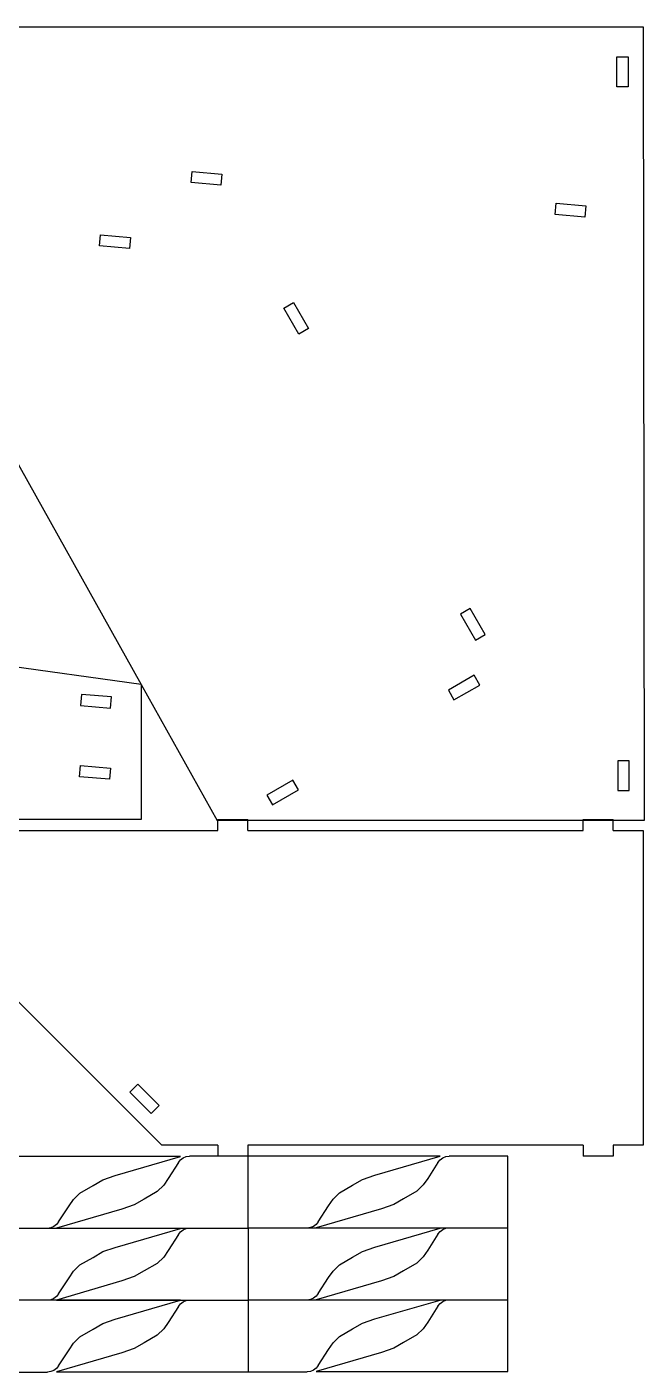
# Model space of a CAD drawing. Header units: inches. Extents: x 1.1 to 44.1, y 0.9 to 23.6.
# Drawn here: x 33.84 to 44.14, y 1.13 to 23.59 of the extents above; entities that cross this region are included whole.
import ezdxf

# ---------------------------------------------------------------- set-up
doc = ezdxf.new("R2010")
doc.units = ezdxf.units.IN
doc.header["$MEASUREMENT"] = 0
doc.layers.get('0').update_dxf_attribs({"color": 13, "true_color": 0xff5454})

msp = doc.modelspace()

# ---------------------------------------------------------------- linework, layer by layer
at = {"color": 8, "true_color": 0x727272}
for p, q in [((16.127, 23.587), (44.127, 23.587)), ((44.127, 23.587), (44.144, 10.337)), ((43.689, 23.087), (43.877, 23.087)), ((43.689, 22.587), (43.689, 23.087)), ((43.877, 23.087), (43.877, 22.587)), ((43.877, 22.587), (43.689, 22.587)), ((36.582, 20.987), (36.598, 21.174)), ((36.598, 21.174), (37.096, 21.13)), ((37.096, 21.13), (37.08, 20.943)), ((37.08, 20.943), (36.582, 20.987)), ((42.658, 20.455), (42.675, 20.642)), ((43.157, 20.411), (42.658, 20.455)), ((42.675, 20.642), (43.173, 20.599)), ((43.173, 20.599), (43.157, 20.411)), ((35.055, 19.931), (35.071, 20.118)), ((35.071, 20.118), (35.569, 20.074)), ((35.569, 20.074), (35.553, 19.887)), ((35.553, 19.887), (35.055, 19.931)), ((32.127, 19.087), (35.751, 12.607)), ((38.13, 18.893), (38.293, 18.987)), ((38.38, 18.46), (38.13, 18.893)), ((38.293, 18.987), (38.543, 18.554)), ((38.543, 18.554), (38.38, 18.46)), ((35.751, 12.607, 0.012), (19.751, 14.857, 0.012)), ((41.243, 13.877), (41.08, 13.783)), ((41.08, 13.783), (41.33, 13.35)), ((41.493, 13.444), (41.243, 13.877)), ((41.33, 13.35), (41.493, 13.444)), ((35.751, 12.607, 0.012), (35.751, 10.357, 0.012)), ((35.751, 12.607), (37.02, 10.337)), ((41.31, 12.763), (40.877, 12.513)), ((40.971, 12.35), (41.404, 12.6)), ((41.404, 12.6), (41.31, 12.763)), ((34.755, 12.444, 0.012), (34.738, 12.257, 0.012)), ((35.253, 12.401, 0.012), (34.755, 12.444, 0.012)), ((35.237, 12.213, 0.012), (35.253, 12.401, 0.012)), ((40.877, 12.513), (40.971, 12.35)), ((34.738, 12.257, 0.012), (35.237, 12.213, 0.012)), ((34.722, 11.07, 0.012), (34.738, 11.257, 0.012)), ((34.738, 11.257, 0.012), (35.237, 11.214, 0.012)), ((43.706, 11.337), (43.706, 10.837)), ((43.894, 11.337), (43.706, 11.337)), ((43.894, 10.837), (43.894, 11.337)), ((35.22, 11.027, 0.012), (34.722, 11.07, 0.012)), ((35.237, 11.214, 0.012), (35.22, 11.027, 0.012)), ((38.279, 11.013), (37.846, 10.763)), ((38.373, 10.85), (38.279, 11.013)), ((37.94, 10.6), (38.373, 10.85)), ((43.706, 10.837), (43.894, 10.837)), ((37.846, 10.763), (37.94, 10.6)), ((35.751, 10.357, 0.012), (26.03, 10.357, 0.012)), ((44.144, 10.337), (37.02, 10.337)), ((37.03, 10.169, 0.012), (37.03, 10.357, 0.012)), ((37.03, 10.357, 0.012), (37.53, 10.357, 0.012)), ((37.53, 10.169, 0.012), (37.53, 10.357, 0.012)), ((43.13, 10.169, 0.012), (43.13, 10.357, 0.012)), ((43.13, 10.357, 0.012), (43.63, 10.357, 0.012)), ((43.63, 10.169, 0.012), (43.63, 10.357, 0.012)), ((26.03, 10.169, 0.012), (37.03, 10.169, 0.012)), ((37.53, 10.169, 0.012), (43.13, 10.169, 0.012)), ((43.63, 10.169, 0.012), (44.13, 10.169, 0.012)), ((44.13, 10.169, 0.012), (44.13, 4.919, 0.012)), ((33.205, 7.806, 0.012), (36.092, 4.919, 0.012)), ((35.695, 5.936, 0.012), (35.562, 5.803, 0.012)), ((36.048, 5.582, 0.012), (35.695, 5.936, 0.012)), ((35.562, 5.803, 0.012), (35.915, 5.449, 0.012)), ((35.915, 5.449, 0.012), (36.048, 5.582, 0.012)), ((36.405, 4.729, 0.012), (33.205, 4.729, 0.012)), ((35.315, 4.412, 0.012), (36.405, 4.729, 0.012)), ((37.03, 4.919, 0.012), (36.092, 4.919, 0.012)), ((36.449, 4.705, 0.024), (36.501, 4.726, 0.024)), ((36.501, 4.726, 0.024), (36.556, 4.733, 0.024)), ((37.538, 4.733, 0.024), (36.556, 4.733, 0.024)), ((37.03, 4.919, 0.012), (37.03, 4.732, 0.012)), ((37.53, 4.732, 0.012), (37.03, 4.732, 0.012)), ((43.13, 4.919, 0.012), (37.53, 4.919, 0.012)), ((37.53, 4.919, 0.012), (37.53, 4.732, 0.012)), ((40.738, 4.733, 0.024), (37.538, 4.733, 0.024)), ((37.538, 3.533, 0.024), (37.538, 4.733, 0.024)), ((39.648, 4.416, 0.024), (40.738, 4.733, 0.024)), ((40.782, 4.709, 0.036), (40.834, 4.73, 0.036)), ((40.834, 4.73, 0.036), (40.889, 4.737, 0.036)), ((41.871, 4.737, 0.036), (40.889, 4.737, 0.036)), ((41.871, 3.537, 0.036), (41.871, 4.737, 0.036)), ((43.13, 4.919, 0.012), (43.13, 4.732, 0.012)), ((43.63, 4.732, 0.012), (43.13, 4.732, 0.012)), ((44.13, 4.919, 0.012), (43.63, 4.919, 0.012)), ((43.63, 4.919, 0.012), (43.63, 4.732, 0.012)), ((36.371, 4.627, 0.024), (36.198, 4.36, 0.024)), ((36.371, 4.627, 0.024), (36.405, 4.671, 0.024)), ((36.405, 4.671, 0.024), (36.449, 4.705, 0.024)), ((40.704, 4.631, 0.036), (40.532, 4.364, 0.036)), ((40.704, 4.631, 0.036), (40.738, 4.675, 0.036)), ((40.738, 4.675, 0.036), (40.782, 4.709, 0.036)), ((34.946, 4.245, 0.012), (35.111, 4.34, 0.012)), ((35.111, 4.34, 0.012), (35.315, 4.412, 0.012)), ((36.198, 4.36, 0.024), (36.125, 4.25, 0.024)), ((39.279, 4.249, 0.024), (39.444, 4.344, 0.024)), ((39.444, 4.344, 0.024), (39.648, 4.416, 0.024)), ((40.532, 4.364, 0.036), (40.458, 4.254, 0.036)), ((34.618, 4.013, 0.012), (34.726, 4.118, 0.012)), ((34.726, 4.118, 0.012), (34.946, 4.245, 0.012)), ((36.018, 4.145, 0.024), (35.797, 4.018, 0.024)), ((36.125, 4.25, 0.024), (36.018, 4.145, 0.024)), ((38.952, 4.016, 0.024), (39.059, 4.122, 0.024)), ((39.059, 4.122, 0.024), (39.279, 4.249, 0.024)), ((40.351, 4.149, 0.036), (40.13, 4.022, 0.036)), ((40.458, 4.254, 0.036), (40.351, 4.149, 0.036)), ((35.429, 3.851, 0.024), (34.338, 3.533, 0.024)), ((34.372, 3.636, 0.012), (34.545, 3.903, 0.012)), ((34.545, 3.903, 0.012), (34.618, 4.013, 0.012)), ((35.633, 3.923, 0.024), (35.429, 3.851, 0.024)), ((35.797, 4.018, 0.024), (35.633, 3.923, 0.024)), ((39.762, 3.855, 0.036), (38.671, 3.537, 0.036)), ((38.705, 3.64, 0.024), (38.878, 3.906, 0.024)), ((38.878, 3.906, 0.024), (38.952, 4.016, 0.024)), ((39.966, 3.927, 0.036), (39.762, 3.855, 0.036)), ((40.13, 4.022, 0.036), (39.966, 3.927, 0.036)), ((34.372, 3.636, 0.012), (34.338, 3.592, 0.012)), ((38.671, 3.596, 0.024), (38.627, 3.562, 0.024)), ((38.705, 3.64, 0.024), (38.671, 3.596, 0.024)), ((34.188, 3.529, 0.012), (33.205, 3.529, 0.012)), ((34.243, 3.537, 0.012), (34.188, 3.529, 0.012)), ((36.405, 3.529, 0.012), (34.188, 3.529, 0.012)), ((34.294, 3.558, 0.012), (34.243, 3.537, 0.012)), ((34.338, 3.592, 0.012), (34.294, 3.558, 0.012)), ((34.338, 3.533, 0.024), (36.556, 3.533, 0.024)), ((35.315, 3.212, 0.012), (36.405, 3.529, 0.012)), ((36.371, 3.427, 0.024), (36.198, 3.16, 0.024)), ((36.371, 3.427, 0.024), (36.405, 3.471, 0.024)), ((36.405, 3.471, 0.024), (36.449, 3.505, 0.024)), ((36.449, 3.505, 0.024), (36.501, 3.526, 0.024)), ((36.501, 3.526, 0.024), (36.556, 3.533, 0.024)), ((36.556, 3.533, 0.024), (37.538, 3.533, 0.024)), ((38.521, 3.533, 0.024), (37.538, 3.533, 0.024)), ((37.538, 3.533, 0.024), (37.538, 2.333, 0.024)), ((38.576, 3.541, 0.024), (38.521, 3.533, 0.024)), ((40.738, 3.533, 0.024), (38.521, 3.533, 0.024)), ((38.627, 3.562, 0.024), (38.576, 3.541, 0.024)), ((38.671, 3.537, 0.036), (40.889, 3.537, 0.036)), ((39.648, 3.216, 0.024), (40.738, 3.533, 0.024)), ((40.704, 3.431, 0.036), (40.532, 3.164, 0.036)), ((40.704, 3.431, 0.036), (40.738, 3.475, 0.036)), ((40.738, 3.475, 0.036), (40.782, 3.509, 0.036)), ((40.782, 3.509, 0.036), (40.834, 3.53, 0.036)), ((40.834, 3.53, 0.036), (40.889, 3.537, 0.036)), ((40.889, 3.537, 0.036), (41.871, 3.537, 0.036)), ((41.871, 2.337, 0.036), (41.871, 3.537, 0.036)), ((35.111, 3.14, 0.012), (35.315, 3.212, 0.012)), ((36.198, 3.16, 0.024), (36.125, 3.05, 0.024)), ((39.444, 3.144, 0.024), (39.648, 3.216, 0.024)), ((40.532, 3.164, 0.036), (40.458, 3.054, 0.036)), ((34.726, 2.918, 0.012), (34.946, 3.045, 0.012)), ((34.946, 3.045, 0.012), (35.111, 3.14, 0.012)), ((36.018, 2.945, 0.024), (35.797, 2.818, 0.024)), ((36.125, 3.05, 0.024), (36.018, 2.945, 0.024)), ((38.952, 2.816, 0.024), (39.059, 2.922, 0.024)), ((39.059, 2.922, 0.024), (39.279, 3.049, 0.024)), ((39.279, 3.049, 0.024), (39.444, 3.144, 0.024)), ((40.351, 2.949, 0.036), (40.13, 2.822, 0.036)), ((40.458, 3.054, 0.036), (40.351, 2.949, 0.036)), ((34.372, 2.436, 0.012), (34.545, 2.703, 0.012)), ((34.545, 2.703, 0.012), (34.618, 2.813, 0.012)), ((34.618, 2.813, 0.012), (34.726, 2.918, 0.012)), ((35.633, 2.723, 0.024), (35.429, 2.651, 0.024)), ((35.797, 2.818, 0.024), (35.633, 2.723, 0.024)), ((38.705, 2.44, 0.024), (38.878, 2.706, 0.024)), ((38.878, 2.706, 0.024), (38.952, 2.816, 0.024)), ((39.966, 2.727, 0.036), (39.762, 2.655, 0.036)), ((40.13, 2.822, 0.036), (39.966, 2.727, 0.036)), ((35.429, 2.651, 0.024), (34.338, 2.333, 0.024)), ((39.762, 2.655, 0.036), (38.671, 2.337, 0.036)), ((34.188, 2.329, 0.012), (33.205, 2.329, 0.012)), ((34.243, 2.337, 0.012), (34.188, 2.329, 0.012)), ((36.405, 2.329, 0.012), (34.188, 2.329, 0.012)), ((34.294, 2.358, 0.012), (34.243, 2.337, 0.012)), ((34.338, 2.392, 0.012), (34.294, 2.358, 0.012)), ((34.372, 2.436, 0.012), (34.338, 2.392, 0.012)), ((34.338, 2.333, 0.024), (36.556, 2.333, 0.024)), ((35.315, 2.012, 0.012), (36.405, 2.329, 0.012)), ((36.371, 2.227, 0.024), (36.405, 2.271, 0.024)), ((36.405, 2.271, 0.024), (36.449, 2.305, 0.024)), ((36.449, 2.305, 0.024), (36.501, 2.326, 0.024)), ((36.501, 2.326, 0.024), (36.556, 2.333, 0.024)), ((36.556, 2.333, 0.024), (37.538, 2.333, 0.024)), ((37.538, 2.333, 0.024), (37.538, 1.133, 0.024)), ((38.521, 2.333, 0.024), (37.538, 2.333, 0.024)), ((38.576, 2.341, 0.024), (38.521, 2.333, 0.024)), ((40.738, 2.333, 0.024), (38.521, 2.333, 0.024)), ((38.627, 2.362, 0.024), (38.576, 2.341, 0.024)), ((38.671, 2.396, 0.024), (38.627, 2.362, 0.024)), ((38.705, 2.44, 0.024), (38.671, 2.396, 0.024)), ((38.671, 2.337, 0.036), (40.889, 2.337, 0.036)), ((39.648, 2.016, 0.024), (40.738, 2.333, 0.024)), ((40.704, 2.231, 0.036), (40.738, 2.275, 0.036)), ((40.738, 2.275, 0.036), (40.782, 2.309, 0.036)), ((40.782, 2.309, 0.036), (40.834, 2.33, 0.036)), ((40.834, 2.33, 0.036), (40.889, 2.337, 0.036)), ((40.889, 2.337, 0.036), (41.871, 2.337, 0.036)), ((41.871, 1.137, 0.036), (41.871, 2.337, 0.036)), ((36.371, 2.227, 0.024), (36.198, 1.96, 0.024)), ((40.704, 2.231, 0.036), (40.532, 1.964, 0.036)), ((34.726, 1.718, 0.012), (34.946, 1.845, 0.012)), ((34.946, 1.845, 0.012), (35.111, 1.94, 0.012)), ((35.111, 1.94, 0.012), (35.315, 2.012, 0.012)), ((36.125, 1.85, 0.024), (36.018, 1.745, 0.024)), ((36.198, 1.96, 0.024), (36.125, 1.85, 0.024)), ((39.059, 1.722, 0.024), (39.279, 1.849, 0.024)), ((39.279, 1.849, 0.024), (39.444, 1.944, 0.024)), ((39.444, 1.944, 0.024), (39.648, 2.016, 0.024)), ((40.458, 1.854, 0.036), (40.351, 1.749, 0.036)), ((40.532, 1.964, 0.036), (40.458, 1.854, 0.036)), ((34.545, 1.503, 0.012), (34.618, 1.613, 0.012)), ((34.618, 1.613, 0.012), (34.726, 1.718, 0.012)), ((35.797, 1.618, 0.024), (35.633, 1.523, 0.024)), ((36.018, 1.745, 0.024), (35.797, 1.618, 0.024)), ((38.878, 1.506, 0.024), (38.952, 1.616, 0.024)), ((38.952, 1.616, 0.024), (39.059, 1.722, 0.024)), ((40.13, 1.622, 0.036), (39.966, 1.527, 0.036)), ((40.351, 1.749, 0.036), (40.13, 1.622, 0.036)), ((35.429, 1.451, 0.024), (34.338, 1.133, 0.024)), ((34.372, 1.236, 0.012), (34.545, 1.503, 0.012)), ((35.633, 1.523, 0.024), (35.429, 1.451, 0.024)), ((39.762, 1.455, 0.036), (38.671, 1.137, 0.036)), ((38.705, 1.24, 0.024), (38.878, 1.506, 0.024)), ((39.966, 1.527, 0.036), (39.762, 1.455, 0.036)), ((33.205, 1.129, 0.012), (34.188, 1.129, 0.012)), ((34.243, 1.137, 0.012), (34.188, 1.129, 0.012)), ((34.294, 1.158, 0.012), (34.243, 1.137, 0.012)), ((34.338, 1.192, 0.012), (34.294, 1.158, 0.012)), ((34.372, 1.236, 0.012), (34.338, 1.192, 0.012)), ((34.338, 1.133, 0.024), (37.538, 1.133, 0.024)), ((37.538, 1.133, 0.024), (38.521, 1.133, 0.024)), ((38.576, 1.141, 0.024), (38.521, 1.133, 0.024)), ((38.627, 1.162, 0.024), (38.576, 1.141, 0.024)), ((38.671, 1.196, 0.024), (38.627, 1.162, 0.024)), ((38.705, 1.24, 0.024), (38.671, 1.196, 0.024)), ((38.671, 1.137, 0.036), (41.871, 1.137, 0.036))]:
    msp.add_line(p, q, dxfattribs=at)

doc.saveas('drawing.dxf')
